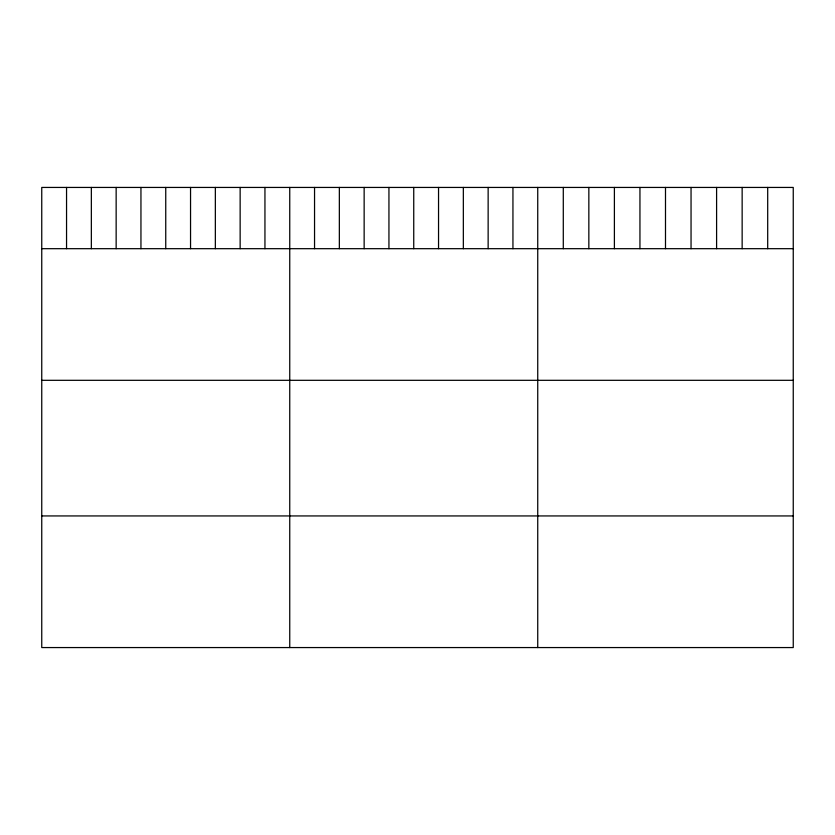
<?xml version="1.0" encoding="UTF-8"?>
<svg xmlns="http://www.w3.org/2000/svg" width="835" height="835" viewBox="0 0 835 835"><rect width="100%" height="100%" fill="white"/><g stroke="black" fill="none" stroke-linecap="round" stroke-linejoin="round"><path stroke-width="1.25" d="M793.25 248.684L793.25 647.563L41.75 647.563L41.75 187.437L793.25 187.437L793.25 248.684L41.75 248.684M41.75 380.311L793.25 380.311M41.75 515.936L793.25 515.936M767.699 187.437L767.699 248.684M742.148 187.437L742.148 248.684M716.597 187.437L716.597 248.684M691.046 187.437L691.046 248.684M665.495 187.437L665.495 248.684M639.944 187.437L639.944 248.684M614.393 187.437L614.393 248.684M588.842 187.437L588.842 248.684M563.291 187.437L563.291 248.684M537.74 187.437L537.74 647.563M512.94 187.437L512.94 248.684M488.141 187.437L488.141 248.684M463.341 187.437L463.341 248.684M438.542 187.437L438.542 248.684M413.742 187.437L413.742 248.684M388.943 187.437L388.943 248.684M364.143 187.437L364.143 248.684M339.344 187.437L339.344 248.684M314.545 187.437L314.545 248.684M289.745 187.437L289.745 647.563M264.945 187.437L264.945 248.684M240.146 187.437L240.146 248.684M215.346 187.437L215.346 248.684M190.547 187.437L190.547 248.684M165.748 187.437L165.748 248.684M140.948 187.437L140.948 248.684M116.148 187.437L116.148 248.684M91.349 187.437L91.349 248.684M66.549 187.437L66.549 248.684"/></g></svg>
